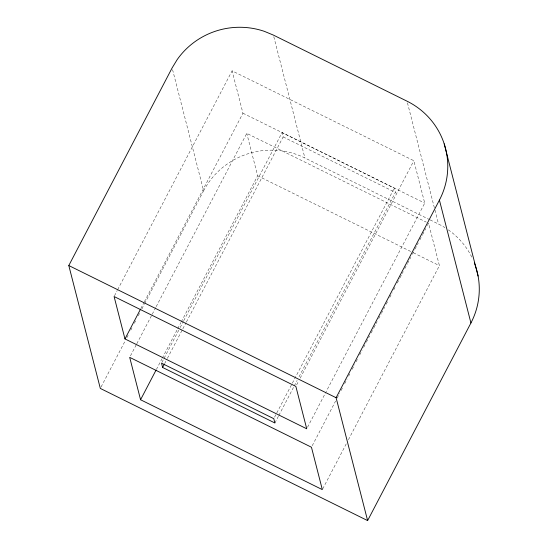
<?xml version="1.0" encoding="UTF-8"?>
<svg xmlns="http://www.w3.org/2000/svg" width="548" height="548" viewBox="0 0 548 548"><rect width="100%" height="100%" fill="white"/><g stroke="black" fill="none" stroke-linecap="round" stroke-linejoin="round"><path stroke-width="0.41" stroke-dasharray="2.74 2.06" d="M114.491 295.769L117.258 290.467M117.656 289.707L232.085 70.836L413.85 160.708L424.721 203.103L326.129 391.683M140.802 308.627L143.966 302.565M144.364 301.811L242.956 113.231L232.085 70.836M101.106 386.915L125.252 340.726M126.835 337.698L128.417 334.67M130.794 330.129L131.986 327.855M134.356 323.313L135.938 320.285M138.315 315.744L139.5 313.47M141.877 308.928L144.254 304.387M144.651 303.626L203.63 190.807L172.12 67.925M130.479 355.837L136.418 344.487M136.808 343.733L151.844 314.977M152.241 314.223L155.796 307.414M156.194 306.654L246.778 133.383L426.241 222.118M156.386 369.482L161.92 358.885M162.318 358.132L177.353 329.375M177.744 328.622L180.909 322.567M181.306 321.813L257.649 175.778L246.778 133.383M161.92 362.413L179.765 328.279M180.162 327.526L183.333 321.457M183.731 320.696L282.056 132.609L394.327 188.122L395.43 192.423L298.681 377.476M164.612 363.68L166.989 359.125M167.387 358.371L182.45 329.547M182.847 328.793L186.019 322.724M186.416 321.964L283.158 136.911L282.056 132.609M274.582 417.165L394.327 188.122M274.897 422.981L278.466 416.158M278.857 415.398L293.927 386.58M294.324 385.819L297.098 380.511M296.646 384.888L298.626 381.1M300.215 378.072L413.85 160.708M307.524 427.282L325.731 392.443M312.244 445.716L335.588 401.074M337.171 398.047L339.541 393.505M341.123 390.477L342.706 387.45M344.685 383.669L347.055 379.127M348.638 376.099L349.823 373.832M352.2 369.29L354.57 364.756M356.152 361.728L357.344 359.454M359.714 354.919L362.091 350.378M363.673 347.35L366.043 342.808M366.441 342.055L369.605 335.999M371.188 332.972L373.558 328.43M373.955 327.677L377.12 321.621M378.702 318.594L381.079 314.059M381.47 313.298L384.634 307.243M386.217 304.222L388.196 300.434M389.779 297.406L392.149 292.872M393.731 289.844L395.711 286.063M397.293 283.035L399.67 278.494M400.061 277.733L403.225 271.685M404.808 268.657L407.185 264.115M407.582 263.362L410.747 257.307M412.329 254.279L414.699 249.737M415.096 248.984L418.261 242.928M419.843 239.901L422.213 235.366M422.611 234.606L425.775 228.55M427.358 225.529L428.543 223.255L439.414 265.65L348.042 440.441M322.724 488.864L346.459 443.469M242.956 113.231L424.721 203.103M283.158 136.911L395.43 192.423M203.63 190.807A75.282 73.59 -14.4 0 1 304.894 157.975L429.379 219.529M430.139 219.906L438.544 224.064A75.282 73.59 -14.4 0 1 444.928 227.619M257.649 175.778L412.575 252.381M413.343 252.758L439.414 265.65M407.452 102.832L434.735 209.22M434.948 210.042L438.544 224.064M273.801 36.743L304.894 157.975M448.305 229.852A75.282 73.59 -14.4 0 1 472.109 257.793"/><path stroke-width="0.82" d="M68.801 265.547L172.12 67.925L177.182 59.609A75.282 73.59 -14.4 0 1 264.362 31.346L273.384 35.093L407.034 101.181A75.282 73.59 -14.4 0 1 439.421 200.095L470.931 322.978L367.619 520.6L100.318 388.429L68.801 265.547L336.102 397.718L367.619 520.6M124.965 338.917L114.094 296.53L295.858 386.402L306.729 428.796L124.965 338.917L140.404 309.38M140.562 399.745L129.691 357.351L311.456 447.23L322.327 489.624L140.562 399.745L155.988 370.236M162.626 367.468L161.523 363.166L273.795 418.679L274.897 422.981L162.626 367.468L164.215 364.434M336.102 397.718L439.421 200.095M444.195 143.836L478.089 276.048M474.356 262.944A75.282 73.59 -14.4 0 1 470.931 322.978"/></g></svg>
